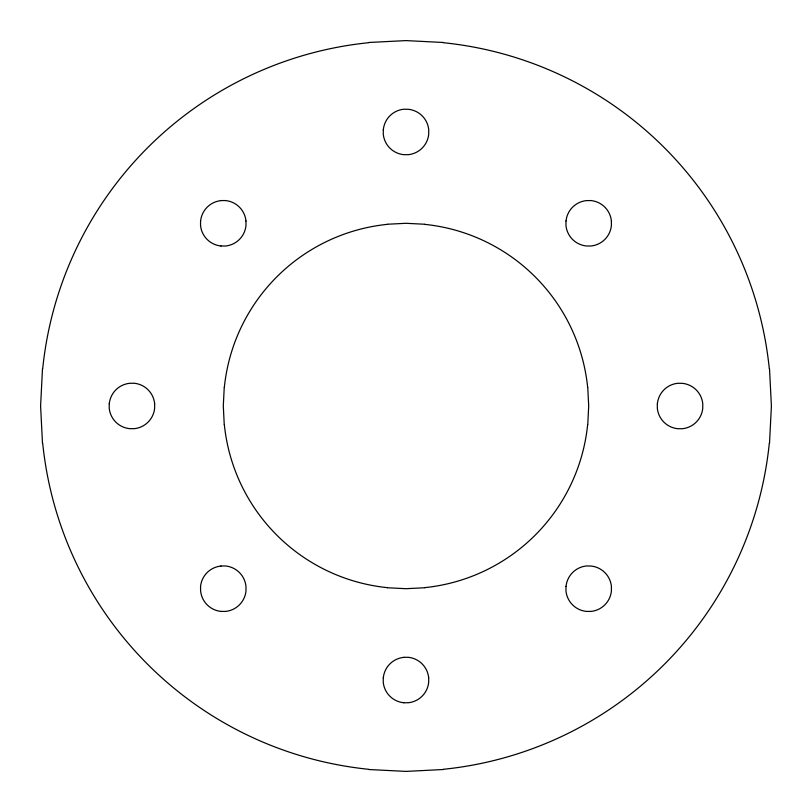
<?xml version="1.0" encoding="UTF-8"?>
<svg xmlns="http://www.w3.org/2000/svg" width="812" height="812" viewBox="0 0 812 812"><rect width="100%" height="100%" fill="white"/><g stroke="black" fill="none" stroke-linecap="round" stroke-linejoin="round"><path stroke-width="1.22" d="M42.488 368.648L40.6 406L42.488 443.362M109.224 403.625L109.224 408.294A22.797 22.797 0 0 0 129.656 428.665L134.274 428.675A22.797 22.797 0 0 0 154.645 408.294L154.656 403.625M200.554 220.945L200.554 225.614A22.807 22.807 0 0 0 220.976 245.985M224.244 387.314L223.3 406L224.244 424.676M383.254 677.695L383.254 682.364A22.797 22.797 0 0 0 403.696 702.735M565.974 220.945L565.974 225.614A22.807 22.807 0 0 0 586.396 245.985L591.024 246.006A22.807 22.807 0 0 0 611.395 225.614L611.416 220.945M587.756 424.676L588.7 406L587.756 387.314M769.512 443.362L771.4 406L769.512 368.648M368.638 42.488L406 40.6L443.362 42.488M220.935 200.564L225.604 200.564A22.807 22.807 0 0 1 245.975 220.996M387.324 224.244L406 223.3L424.686 224.244M220.935 565.974L225.604 565.974A22.797 22.797 0 0 1 245.975 586.416L245.985 591.034A22.797 22.797 0 0 1 225.604 611.406L220.935 611.416M424.686 587.756L406 588.7L387.324 587.756M403.635 657.304L408.304 657.304A22.797 22.797 0 0 1 428.675 677.746M443.362 769.512L406 771.4L368.638 769.512M220.935 246.006L225.604 246.006A22.807 22.807 0 0 0 245.975 225.614L245.985 220.945M403.635 702.745L408.304 702.745A22.797 22.797 0 0 0 428.675 682.364L428.695 677.695M769.299 443.342A364.791 364.791 0 0 1 443.342 769.299M368.658 769.299A364.791 364.791 0 0 1 42.701 443.342M42.701 368.668A364.791 364.791 0 0 1 368.658 42.701M443.342 42.701A364.791 364.791 0 0 1 769.299 368.668M587.644 424.666A182.395 182.395 0 0 1 424.676 587.644M387.334 587.644A182.395 182.395 0 0 1 224.345 424.666M224.345 387.324A182.395 182.395 0 0 1 387.334 224.356M424.676 224.356A182.385 182.385 0 0 1 587.655 387.324M566.025 220.996A22.807 22.807 0 0 1 586.406 200.615L591.024 200.564A22.807 22.807 0 0 1 611.395 220.996M200.605 220.996A22.807 22.807 0 0 1 220.986 200.625M220.986 611.406A22.797 22.797 0 0 1 200.615 591.034L200.554 586.365A22.797 22.797 0 0 1 220.986 566.045M383.315 677.746A22.797 22.797 0 0 1 403.686 657.375M109.285 403.676A22.797 22.797 0 0 1 129.656 383.305L134.274 383.244A22.797 22.797 0 0 1 154.645 403.676M383.284 129.615L383.284 134.285A22.807 22.807 0 0 0 403.706 154.666L408.334 154.676A22.807 22.807 0 0 0 428.706 134.285L428.726 129.615A22.807 22.807 0 0 0 408.334 109.285L403.665 109.234A22.807 22.807 0 0 0 383.335 129.666M565.974 586.365L565.974 591.034A22.797 22.797 0 0 0 586.416 611.406L591.024 611.416A22.797 22.797 0 0 0 611.406 591.034L611.416 586.365A22.797 22.797 0 0 0 591.034 566.035L586.355 565.974A22.797 22.797 0 0 0 566.035 586.416M657.324 403.665L657.324 408.334A22.807 22.807 0 0 0 677.756 428.706L682.384 428.726A22.807 22.807 0 0 0 702.756 408.334L702.766 403.665A22.807 22.807 0 0 0 682.374 383.335L677.716 383.284A22.807 22.807 0 0 0 657.385 403.706"/></g></svg>
